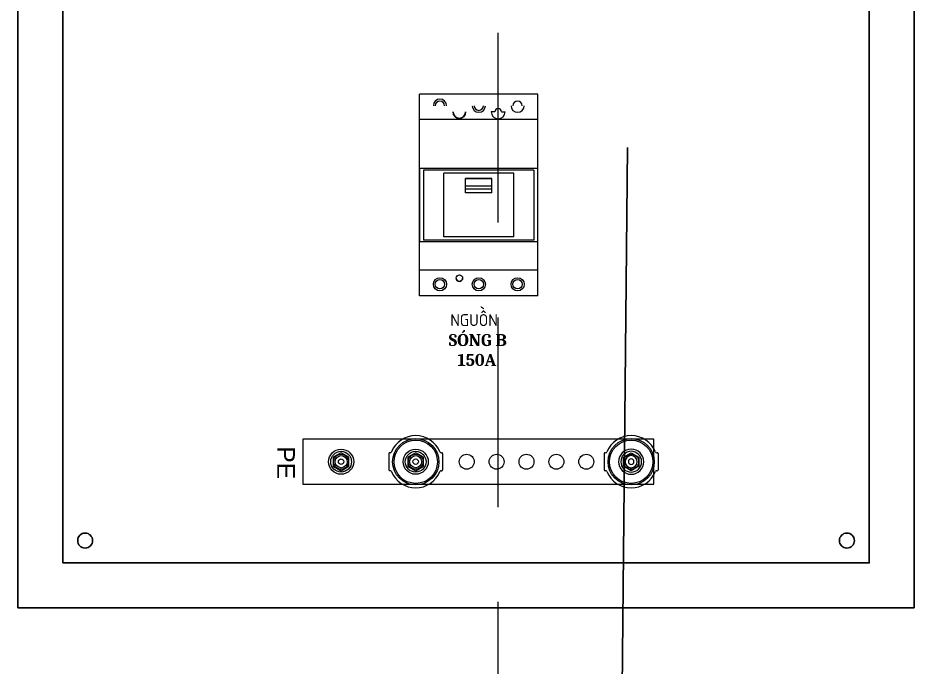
# Model space of a CAD drawing. Extents: x 223136 to 348136, y -32544 to -4064.
# Drawn here: x 327814 to 328414, y -9304 to -8869 of the extents above; entities that cross this region are included whole.
import ezdxf

# ---------------------------------------------------------------- set-up
doc = ezdxf.new("R2010")
doc.units = 0
doc.header["$LTSCALE"] = 20
doc.header["$MEASUREMENT"] = 0
doc.linetypes.add('HIDDEN', pattern=[9.525, 6.35, -3.175])
doc.layers.add('busbar support', color=7, linetype='Continuous', lineweight=13)
doc.layers.add('Cuasau', color=10, linetype='Continuous')
doc.styles.add('Arial$001', font='arial.ttf', dxfattribs={"height": 0.828039})

# ---------------------------------------------------------------- blocks, each defined once
blk = doc.blocks.new('REGET')
at = {"layer": 'busbar support', "color": 40, "lineweight": 13, "ltscale": 0.6}
blk.add_lwpolyline([(259552.21, -230333.7), (259549.2, -230335.43), (259549.2, -230338.9), (259552.21, -230340.63), (259555.21, -230338.9), (259555.21, -230335.43)], close=True, dxfattribs=at)
for radius in [4.84, 4, 2.33, 1.06]:
    blk.add_circle((259552.21, -230337.17), radius, dxfattribs=at)

msp = doc.modelspace()

# ---------------------------------------------------------------- linework, layer by layer
at = {"color": 3, "linetype": 'HIDDEN', "lineweight": 0}
msp.add_line((328135.508, -6021.637), (328135.508, -10063.875), dxfattribs=at)
at = {"lineweight": 0}
for p, q in [((328083.207, -9055.286), (328083.207, -8920.086)), ((328162.455, -8920.086), (328083.207, -8920.086)), ((328162.455, -9055.286), (328162.455, -8920.086)), ((328133.647, -8932.046), (328131.151, -8932.046)), ((328138.015, -8932.046), (328140.511, -8932.046)), ((328162.455, -8937.246), (328083.207, -8937.246)), ((328085.911, -8971.046), (328085.911, -9017.846)), ((328159.751, -8971.046), (328085.911, -8971.046)), ((328099.431, -9015.766), (328099.431, -8973.126)), ((328146.231, -8973.126), (328099.431, -8973.126)), ((328146.231, -9015.766), (328146.231, -8973.126)), ((328159.751, -8971.046), (328159.751, -9017.846)), ((328131.671, -8976.739), (328113.991, -8976.739)), ((328113.991, -8986.151), (328113.991, -8976.739)), ((328131.671, -8976.833), (328113.991, -8976.833)), ((328131.671, -8981.695), (328113.991, -8981.695)), ((328131.671, -8986.151), (328131.671, -8976.739)), ((328131.671, -8983.723), (328113.991, -8983.723)), ((328131.671, -8986.151), (328113.991, -8986.151)), ((328159.751, -9017.846), (328085.911, -9017.846)), ((328146.231, -9015.766), (328099.431, -9015.766)), ((328162.455, -9038.126), (328083.207, -9038.126)), ((328162.455, -9055.286), (328083.207, -9055.286))]:
    msp.add_line(p, q, dxfattribs=at)
at = {"lineweight": 5}
for p, q in [((328062.614, -9160.803), (328062.614, -9171.803)), ((328063.49, -9160.303), (328063.114, -9160.303)), ((328097.739, -9160.303), (328098.114, -9160.303)), ((328098.614, -9160.803), (328098.614, -9171.803)), ((328206.866, -9160.803), (328206.866, -9171.803)), ((328207.741, -9160.303), (328207.366, -9160.303)), ((328241.99, -9160.303), (328242.366, -9160.303)), ((328242.866, -9160.803), (328242.866, -9171.803)), ((328063.49, -9172.303), (328063.114, -9172.303)), ((328097.739, -9172.303), (328098.114, -9172.303)), ((328207.741, -9172.303), (328207.366, -9172.303)), ((328241.99, -9172.303), (328242.366, -9172.303))]:
    msp.add_line(p, q, dxfattribs=at)
at = {"color": 242, "true_color": 0xcd2027}
for points in [[(327814.278, -9264.076), (328414.278, -9264.076), (328414.278, -8464.076), (327814.278, -8464.076)], [(327844.278, -9234.076), (328384.278, -9234.076), (328384.278, -8494.076), (327844.278, -8494.076)]]:
    msp.add_lwpolyline(points, close=True, dxfattribs=at)
at = {"lineweight": 0}
msp.add_lwpolyline([(328083.207, -9018.886), (328162.455, -9018.886), (328162.455, -8970.006), (328083.207, -8970.006)], close=True, dxfattribs=at)
at = {"lineweight": 5}
msp.add_lwpolyline([(328005.125, -9181.299), (328240.124, -9181.299), (328240.124, -9151.299), (328005.125, -9151.299)], close=True, dxfattribs=at)
at = {"lineweight": 0}
for centre, radius in [((328109.831, -9043.326), 2.184), ((328096.831, -9047.486), 4.42), ((328096.831, -9047.486), 3.12), ((328122.831, -9047.486), 4.42), ((328122.831, -9047.486), 3.12), ((328148.831, -9047.486), 4.42), ((328148.831, -9047.486), 3.12)]:
    msp.add_circle(centre, radius, dxfattribs=at)
at = {"lineweight": 5}
for centre, radius in [((328080.614, -9166.303), 15.5), ((328080.614, -9166.303), 14.5), ((328224.866, -9166.303), 15.5), ((328224.866, -9166.303), 14.5), ((328030.662, -9166.299), 5), ((328080.61, -9166.299), 5), ((328080.614, -9166.303), 5), ((328080.614, -9166.303), 5), ((328114.78, -9166.299), 5), ((328134.78, -9166.299), 5), ((328154.78, -9166.299), 5), ((328174.78, -9166.299), 5), ((328194.78, -9166.299), 5), ((328224.866, -9166.303), 5), ((328224.866, -9166.303), 5), ((328224.87, -9166.299), 5)]:
    msp.add_circle(centre, radius, dxfattribs=at)
for centre in [(327859.278, -9219.076), (328369.278, -9219.076)]:
    msp.add_circle(centre, 5)
at = {"lineweight": 0}
for centre, radius, start, end in [((328096.831, -8927.886), 4.42, 0, 180), ((328096.831, -8927.886), 3.12, 0, 180), ((328122.831, -8927.886), 4.42, 180, 0), ((328122.831, -8927.886), 3.12, 180, 0), ((328148.831, -8927.886), 4.42, 180, 0), ((328148.831, -8927.886), 3.12, 0, 180), ((328109.831, -8932.046), 4.42, 180, 0), ((328109.831, -8932.046), 4.16, 180, 0), ((328135.831, -8932.046), 4.68, 180, 0), ((328135.831, -8932.046), 2.184, 0, 180), ((328109.831, -9043.326), 2.184, 180, 0)]:
    msp.add_arc(centre, radius, start, end, dxfattribs=at)
at = {"lineweight": 5}
for centre, radius, start, end in [((328080.614, -9166.303), 17.5, 22.233272, 157.766728), ((328224.866, -9166.303), 17.5, 22.233272, 157.766728), ((328063.114, -9160.803), 0.5, 90, 180), ((328063.49, -9159.303), 1, 270, 337.766728), ((328097.739, -9159.303), 1, 202.233272, 270), ((328098.114, -9160.803), 0.5, 0, 90), ((328207.366, -9160.803), 0.5, 90, 180), ((328207.741, -9159.303), 1, 270, 337.766728), ((328241.99, -9159.303), 1, 202.233272, 270), ((328242.366, -9160.803), 0.5, 0, 90), ((328063.114, -9171.803), 0.5, 180, 270), ((328063.49, -9173.303), 1, 22.233272, 90), ((328080.614, -9166.303), 17.5, 202.233272, 337.766728), ((328097.739, -9173.303), 1, 90, 157.766728), ((328098.114, -9171.803), 0.5, 270, 0), ((328207.366, -9171.803), 0.5, 180, 270), ((328207.741, -9173.303), 1, 22.233272, 90), ((328224.866, -9166.303), 17.5, 202.233272, 337.766728), ((328241.99, -9173.303), 1, 90, 157.766728), ((328242.366, -9171.803), 0.5, 270, 0)]:
    msp.add_arc(centre, radius, start, end, dxfattribs=at)
at = {"layer": 'Cuasau', "color": 2, "linetype": 'ByBlock', "true_color": 0xf1eb1f}
msp.add_line((328186.5, -12764.285), (328222.331, -8955.886), dxfattribs=at)

# ---------------------------------------------------------------- block references
at = {"layer": 'busbar support', "color": 7, "lineweight": 5, "ltscale": 0.6, "yscale": 1.739886907305111, "zscale": 1.739886907305111, "rotation": 180}
for p, xscale in [((779622.146, -409926.919), 1.739886907305111), ((779672.098, -409926.923), 1.739886907305111), ((-123366.618, -409926.923), -1.739886907305111)]:
    msp.add_blockref('REGET', p, dxfattribs=dict(at, xscale=xscale))

# ---------------------------------------------------------------- texts
at = {"color": 7, "lineweight": 5, "true_color": 0x000007, "style": 'Arial$001'}
msp.add_text('PE ', height=11.8254, rotation=270, dxfattribs=at).set_placement((327987.868, -9155.971))
at = {"linetype": 'ByBlock', "insert": (328082.778, -9067.475), "char_height": 8, "attachment_point": 1}
msp.add_mtext_dynamic_manual_height_columns('\\pi20.99258;{\\fCambria|b0|i0|c0|p18;NGUỒN\\P\\pi19.92201;\\fCambria|b1|i0|c0|p18;SÓNG B\\P\\pi25.77041;150A}', width=79.5, gutter_width=1.5, heights=[46.025], dxfattribs=at)

doc.saveas('drawing.dxf')
